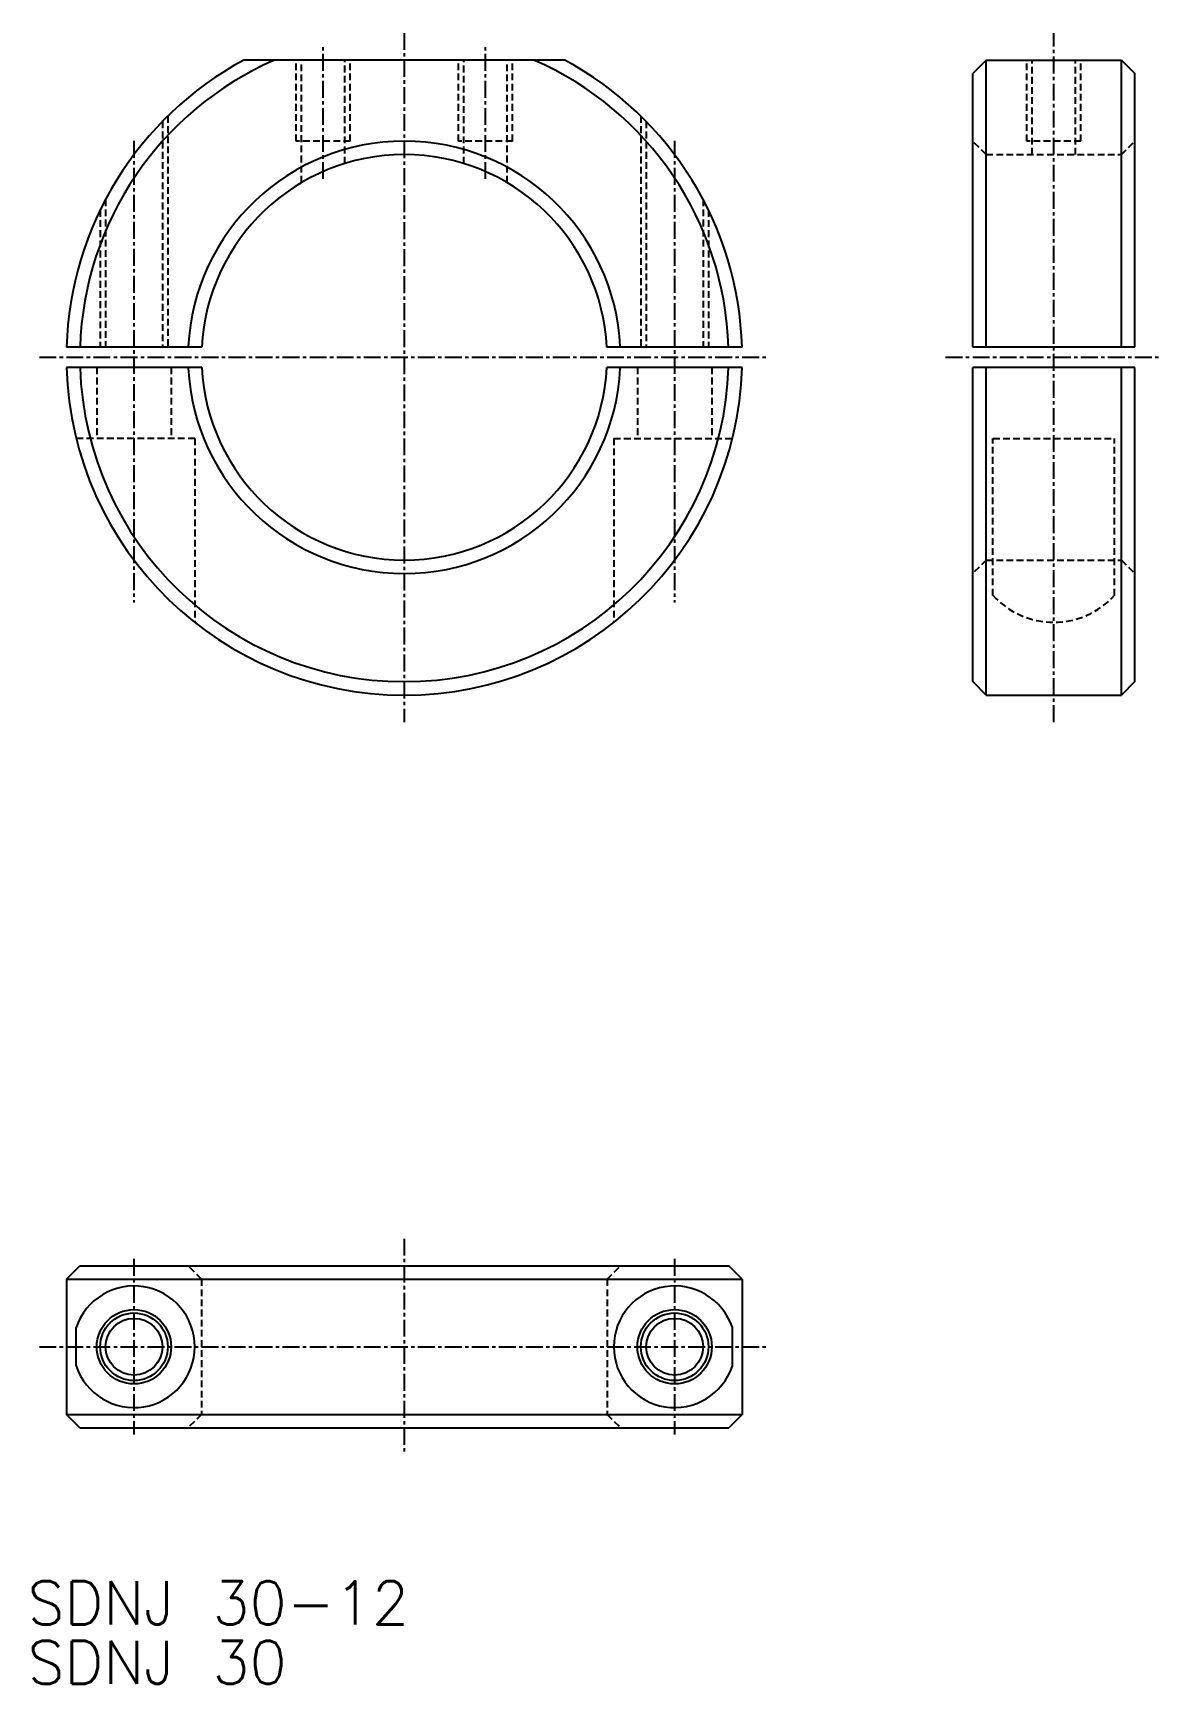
# Model space of a CAD drawing. Extents: x 1563 to 1646, y -373 to -251.
import ezdxf

# ---------------------------------------------------------------- set-up
doc = ezdxf.new("R2010")
doc.units = 0
doc.linetypes.add('CENTER', pattern=[2, 1.25, -0.25, 0.25, -0.25])
doc.linetypes.add('DASHED', pattern=[0.75, 0.5, -0.25])
doc.layers.get('0').update_dxf_attribs({"linetype": 'CONTINUOUS'})
doc.layers.add('CENTER', color=1, linetype='CENTER')
doc.styles.get("Standard").update_dxf_attribs({"font": 'txt.shx', "bigfont": 'bigfont.shx'})

msp = doc.modelspace()

# ---------------------------------------------------------------- linework, layer by layer
at = {"color": 7, "linetype": 'CONTINUOUS'}
for p, q in [((1601.87, -252.58), (1578.12, -252.58)), ((1633.04, -252.58), (1632.04, -253.58)), ((1633.04, -252.58), (1643.04, -252.58)), ((1633.04, -273.83), (1633.04, -252.58)), ((1643.04, -252.58), (1644.04, -253.58)), ((1643.04, -273.83), (1643.04, -252.58)), ((1632.04, -273.83), (1632.04, -253.58)), ((1644.04, -273.83), (1644.04, -253.58)), ((1575.01, -273.83), (1565, -273.83)), ((1614.98, -273.83), (1604.97, -273.83)), ((1644.04, -273.83), (1632.04, -273.83)), ((1575.01, -275.33), (1565, -275.33)), ((1614.98, -275.33), (1604.97, -275.33)), ((1632.04, -298.58), (1632.04, -275.33)), ((1644.04, -275.33), (1632.04, -275.33)), ((1633.04, -299.58), (1633.04, -275.33)), ((1643.04, -299.58), (1643.04, -275.33)), ((1644.04, -298.58), (1644.04, -275.33)), ((1633.04, -299.58), (1632.04, -298.58)), ((1644.04, -298.58), (1643.04, -299.58)), ((1633.04, -299.58), (1643.04, -299.58)), ((1564.99, -342.8), (1565.99, -341.8)), ((1565.99, -341.8), (1613.99, -341.8)), ((1614.99, -342.8), (1613.99, -341.8)), ((1564.99, -342.8), (1564.99, -352.8)), ((1564.99, -342.8), (1614.99, -342.8)), ((1614.99, -342.8), (1614.99, -352.8)), ((1565.72, -349.22), (1565.72, -346.38)), ((1614.26, -349.22), (1614.26, -346.38)), ((1565.99, -353.8), (1564.99, -352.8)), ((1564.99, -352.8), (1614.99, -352.8)), ((1614.99, -352.8), (1613.99, -353.8)), ((1565.99, -353.8), (1613.99, -353.8))]:
    msp.add_line(p, q, dxfattribs=at)
at = {"color": 3, "linetype": 'DASHED'}
for p, q in [((1581.99, -258.58), (1581.99, -252.58)), ((1582.39, -261.65), (1582.39, -252.58)), ((1585.59, -260.24), (1585.59, -252.58)), ((1585.99, -258.58), (1585.99, -252.58)), ((1593.99, -258.58), (1593.99, -252.58)), ((1594.39, -260.24), (1594.39, -252.58)), ((1597.59, -261.65), (1597.59, -252.58)), ((1597.99, -258.58), (1597.99, -252.58)), ((1636.04, -258.58), (1636.04, -252.58)), ((1636.44, -259.58), (1636.44, -252.58)), ((1639.64, -259.58), (1639.64, -252.58)), ((1640.04, -258.58), (1640.04, -252.58)), ((1572.09, -257.13), (1572.09, -273.83)), ((1572.49, -256.73), (1572.49, -273.83)), ((1607.49, -256.73), (1607.49, -273.83)), ((1607.89, -257.13), (1607.89, -273.83)), ((1585.99, -258.58), (1581.99, -258.58)), ((1597.99, -258.58), (1593.99, -258.58)), ((1633.04, -259.58), (1632.04, -258.58)), ((1640.04, -258.58), (1636.04, -258.58)), ((1643.04, -259.58), (1644.04, -258.58)), ((1633.04, -259.58), (1643.04, -259.58)), ((1567.49, -263.68), (1567.49, -273.83)), ((1567.89, -262.89), (1567.89, -273.83)), ((1612.09, -262.89), (1612.09, -273.83)), ((1612.49, -263.68), (1612.49, -273.83)), ((1567.24, -275.33), (1567.24, -280.58)), ((1572.74, -275.33), (1572.74, -280.58)), ((1607.24, -275.33), (1607.24, -280.58)), ((1612.74, -275.33), (1612.74, -280.58)), ((1574.49, -280.58), (1565.72, -280.58)), ((1574.49, -280.58), (1574.49, -294.2)), ((1605.49, -280.58), (1614.26, -280.58)), ((1605.49, -280.58), (1605.49, -294.2)), ((1633.54, -280.58), (1642.54, -280.58)), ((1633.54, -292.2), (1633.54, -280.58)), ((1642.54, -292.2), (1642.54, -280.58)), ((1633.04, -289.58), (1632.04, -290.58)), ((1633.04, -289.58), (1643.04, -289.58)), ((1643.04, -289.58), (1644.04, -290.58)), ((1574.99, -342.8), (1573.99, -341.8)), ((1604.99, -342.8), (1605.99, -341.8)), ((1574.99, -342.8), (1574.99, -352.8)), ((1604.99, -342.8), (1604.99, -352.8)), ((1574.99, -352.8), (1573.99, -353.8)), ((1604.99, -352.8), (1605.99, -353.8))]:
    msp.add_line(p, q, dxfattribs=at)
at = {"color": 7, "linetype": 'CONTINUOUS'}
for centre, radius in [((1569.99, -347.8), 2.75), ((1569.99, -347.8), 2.1), ((1609.99, -347.8), 2.75), ((1609.99, -347.8), 2.1)]:
    msp.add_circle(centre, radius, dxfattribs=at)
at = {"color": 3, "linetype": 'CONTINUOUS'}
for centre in [(1569.99, -347.8), (1609.99, -347.8)]:
    msp.add_circle(centre, 2.5, dxfattribs=at)
at = {"color": 7, "linetype": 'CONTINUOUS'}
for centre, radius, start, end in [((1589.99, -274.58), 25, 118.3576, 178.2809), ((1589.99, -274.58), 24, 113.5565, 178.2092), ((1589.99, -274.58), 24, 1.7908, 66.4435), ((1589.99, -274.58), 25, 1.7191, 61.6424), ((1589.99, -274.58), 16, 2.866, 177.134), ((1589.99, -274.58), 15, 2.866, 177.134), ((1589.99, -274.58), 25, 181.7191, 358.2809), ((1589.99, -274.58), 24, 181.7908, 358.2092), ((1589.99, -274.58), 16, 182.866, 270), ((1589.99, -274.58), 15, 182.866, 270), ((1589.99, -274.58), 15, 270, 357.134), ((1589.99, -274.58), 16, 270, 357.134), ((1569.99, -347.8), 4.5, 198.425, 161.575), ((1609.99, -347.8), 4.5, 18.425, 341.575)]:
    msp.add_arc(centre, radius, start, end, dxfattribs=at)
at = {"color": 3, "linetype": 'DASHED'}
msp.add_arc((1638.04, -288.13), 6.06, 222.075, 317.925, dxfattribs=at)
at = {"layer": 'CENTER', "color": 1, "linetype": 'CENTER'}
for p, q in [((1583.99, -261.38), (1583.99, -251.58)), ((1589.99, -250.58), (1589.99, -301.58)), ((1595.99, -261.38), (1595.99, -251.58)), ((1638.04, -301.58), (1638.04, -250.58)), ((1569.99, -258.56), (1569.99, -292.72)), ((1609.99, -258.56), (1609.99, -292.72)), ((1562.99, -274.58), (1616.99, -274.58)), ((1630.04, -274.58), (1646.04, -274.58)), ((1589.99, -339.8), (1589.99, -355.8)), ((1569.99, -341.3), (1569.99, -354.3)), ((1609.99, -341.3), (1609.99, -354.3)), ((1562.99, -347.8), (1616.99, -347.8))]:
    msp.add_line(p, q, dxfattribs=at)

# ---------------------------------------------------------------- texts
for s, p in [('SDNJ 30-12', (1562.11, -368.35)), ('SDNJ 30', (1562.11, -372.75))]:
    msp.add_text(s, height=3.2).set_placement(p)

doc.saveas('drawing.dxf')
